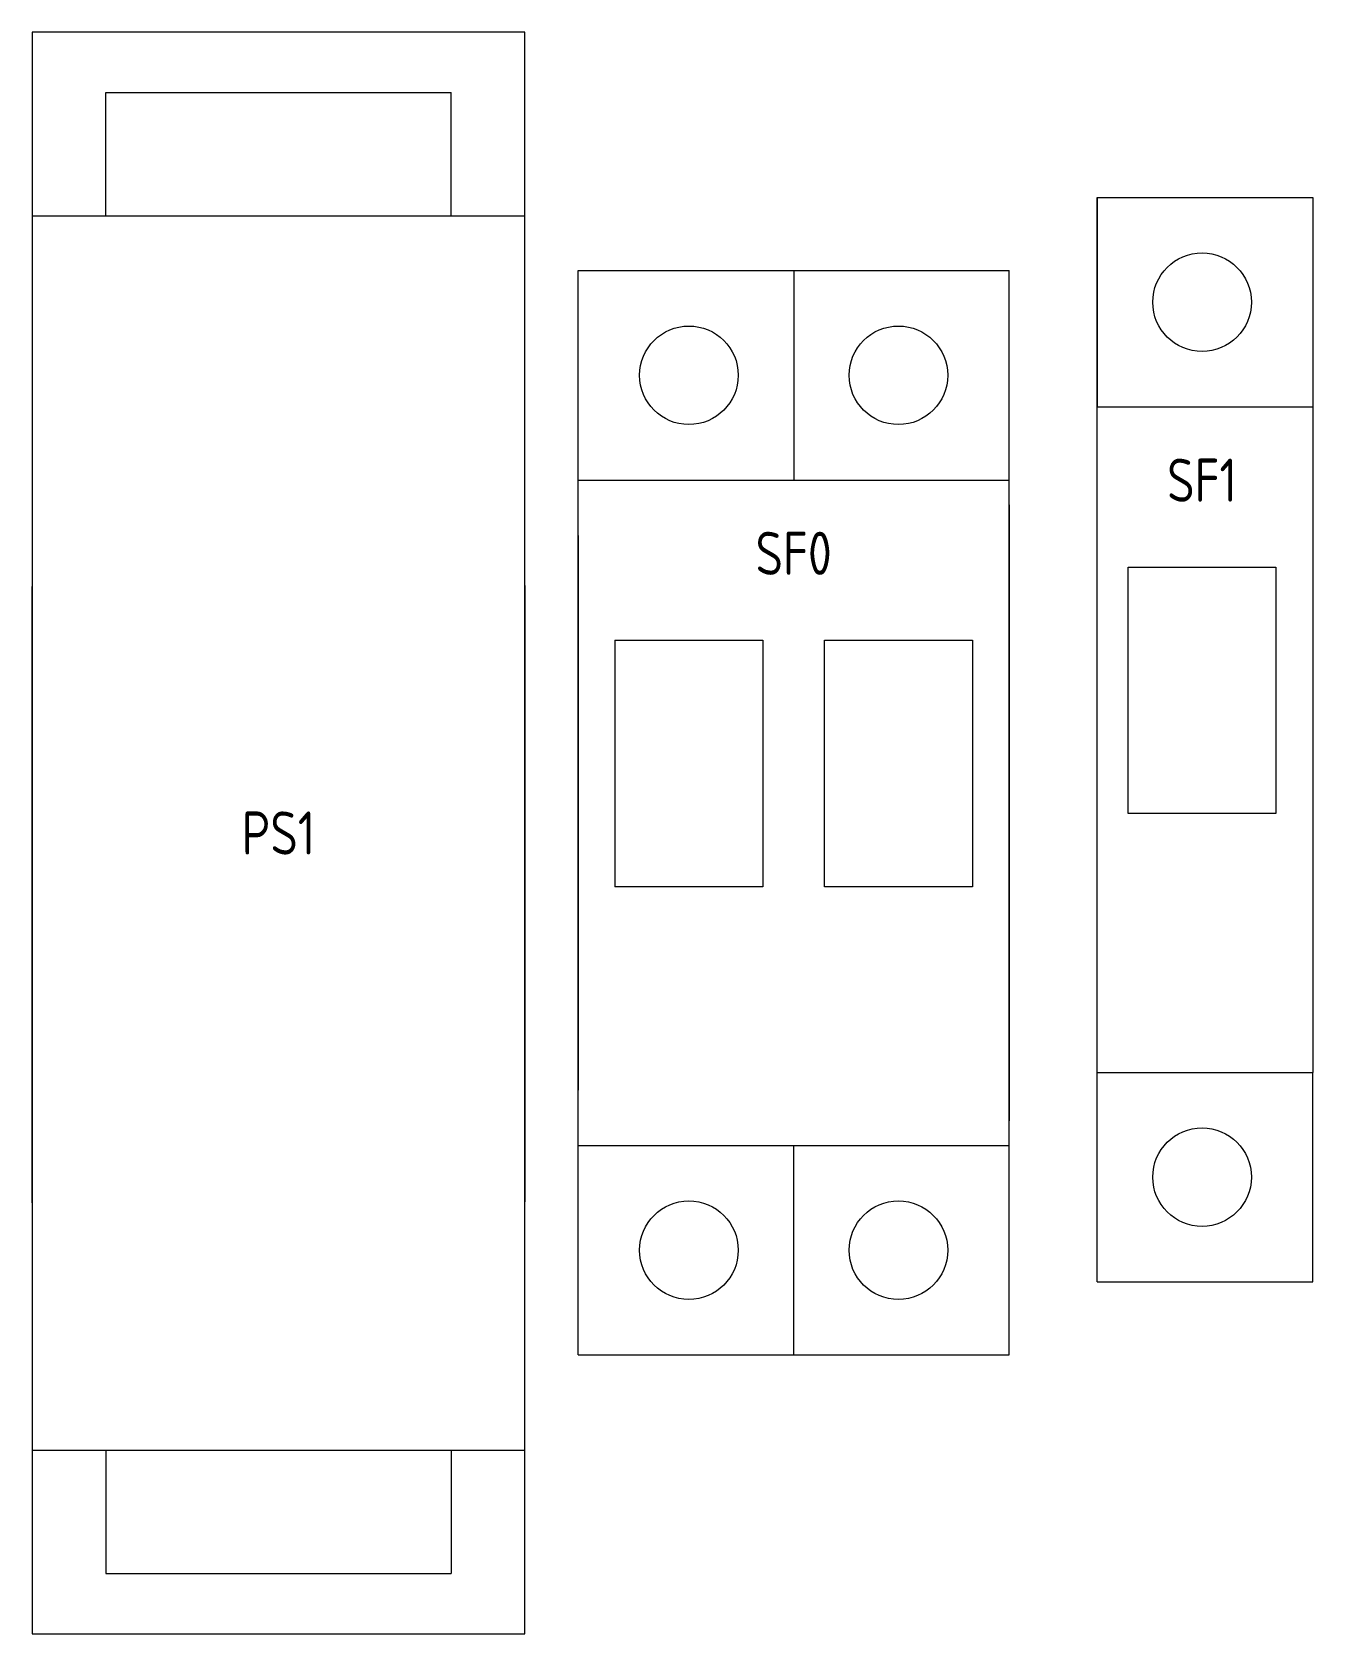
# Model space of a CAD drawing. Header units: millimetres. Extents: x 3520 to 8864, y 403 to 1747.
# Drawn here: x 5563.8 to 5667.8, y 1064.9 to 1194.9 of the extents above; entities that cross this region are included whole.
import ezdxf

# ---------------------------------------------------------------- set-up
doc = ezdxf.new("R2010")
doc.units = ezdxf.units.MM
doc.layers.add('Стерка', color=7, linetype='Continuous', lineweight=15)
doc.styles.add('ГОСТ В', font='GOST_0.TTF', dxfattribs={"height": 3.5})

msp = doc.modelspace()

# ---------------------------------------------------------------- linework, layer by layer
at = {"layer": 'Стерка', "color": 7}
for p, q in [((5603.822, 1194.946, 1518.358), (5563.822, 1194.946, 1518.358)), ((5563.822, 1194.946, 1518.358), (5563.822, 1064.946, 1518.358)), ((5603.822, 1064.946, 1518.358), (5603.822, 1194.946, 1518.358)), ((5569.822, 1180.041, 1518.358), (5569.822, 1190.041, 1518.358)), ((5569.822, 1190.041, 1518.358), (5597.822, 1190.041, 1518.358)), ((5597.822, 1180.041, 1518.358), (5597.822, 1190.041, 1518.358)), ((5650.271, 1181.523, 1518.358), (5667.771, 1181.523, 1518.358)), ((5650.271, 1181.523, 1518.358), (5650.271, 1164.523, 1518.358)), ((5650.271, 1181.523, 1518.358), (5650.271, 1164.523, 1518.358)), ((5650.271, 1093.523, 1518.358), (5650.271, 1181.523, 1518.358)), ((5650.271, 1093.523, 1518.358), (5650.271, 1181.523, 1518.358)), ((5667.771, 1181.523, 1518.358), (5667.771, 1164.523, 1518.358)), ((5667.771, 1181.523, 1518.358), (5667.771, 1164.523, 1518.358)), ((5563.822, 1180.041, 1518.358), (5603.822, 1180.041, 1518.358)), ((5608.13, 1175.59, 1518.358), (5643.13, 1175.59, 1518.358)), ((5608.13, 1087.59, 1518.358), (5608.13, 1175.59, 1518.358)), ((5625.63, 1175.59, 1518.358), (5625.63, 1158.59, 1518.358)), ((5625.63, 1175.59, 1518.358), (5625.63, 1158.59, 1518.358)), ((5643.13, 1087.59, 1518.358), (5643.13, 1175.59, 1518.358)), ((5650.271, 1164.523, 1518.358), (5667.771, 1164.523, 1518.358)), ((5650.271, 1164.523, 1518.358), (5667.771, 1164.523, 1518.358)), ((5667.771, 1164.523, 1518.358), (5667.771, 1110.523, 1518.358)), ((5608.13, 1158.59, 1518.358), (5625.63, 1158.59, 1518.358)), ((5625.63, 1158.59, 1518.358), (5643.13, 1158.59, 1518.358)), ((5643.13, 1156.59, 1518.358), (5643.13, 1106.59, 1518.358)), ((5643.13, 1156.59, 1518.358), (5643.13, 1106.59, 1518.358)), ((5643.13, 1106.59, 1518.358), (5643.13, 1156.59, 1518.358)), ((5643.13, 1106.59, 1518.358), (5643.13, 1156.59, 1518.358)), ((5643.13, 1156.59, 1518.358), (5643.13, 1106.59, 1518.358)), ((5643.13, 1106.59, 1518.358), (5643.13, 1156.59, 1518.358)), ((5643.13, 1106.59, 1518.358), (5643.13, 1156.59, 1518.358)), ((5643.13, 1106.59, 1518.358), (5643.13, 1156.59, 1518.358)), ((5608.13, 1107.59, 1518.358), (5608.13, 1155.59, 1518.358)), ((5608.13, 1154.09, 1518.358), (5608.13, 1109.09, 1518.358)), ((5643.13, 1154.09, 1518.358), (5643.13, 1109.09, 1518.358)), ((5643.13, 1110.59, 1518.358), (5643.13, 1152.59, 1518.358)), ((5643.13, 1152.59, 1518.358), (5643.13, 1110.59, 1518.358)), ((5643.13, 1110.59, 1518.358), (5643.13, 1152.59, 1518.358)), ((5643.13, 1152.59, 1518.358), (5643.13, 1110.59, 1518.358)), ((5652.771, 1141.523, 1518.358), (5652.771, 1151.523, 1518.358)), ((5652.771, 1151.523, 1518.358), (5664.771, 1151.523, 1518.358)), ((5664.771, 1151.523, 1518.358), (5664.771, 1131.523, 1518.358)), ((5563.822, 1150.021, 1518.358), (5563.822, 1100.021, 1518.358)), ((5563.822, 1150.021, 1518.358), (5563.822, 1100.021, 1518.358)), ((5563.822, 1150.021, 1518.358), (5563.822, 1100.021, 1518.358)), ((5563.822, 1149.946, 1518.358), (5563.822, 1099.946, 1518.358)), ((5563.822, 1099.946, 1518.358), (5563.822, 1149.946, 1518.358)), ((5563.822, 1099.946, 1518.358), (5563.822, 1149.946, 1518.358)), ((5563.822, 1149.946, 1518.358), (5563.822, 1099.946, 1518.358)), ((5563.822, 1149.946, 1518.358), (5563.822, 1099.946, 1518.358)), ((5603.822, 1100.021, 1518.358), (5603.822, 1150.021, 1518.358)), ((5603.822, 1100.021, 1518.358), (5603.822, 1150.021, 1518.358)), ((5603.822, 1100.021, 1518.358), (5603.822, 1150.021, 1518.358)), ((5603.822, 1150.021, 1518.358), (5603.822, 1100.021, 1518.358)), ((5603.822, 1150.021, 1518.358), (5603.822, 1100.021, 1518.358)), ((5603.822, 1100.021, 1518.358), (5603.822, 1150.021, 1518.358)), ((5603.822, 1100.021, 1518.358), (5603.822, 1150.021, 1518.358)), ((5603.822, 1150.021, 1518.358), (5603.822, 1100.021, 1518.358)), ((5603.822, 1100.021, 1518.358), (5603.822, 1150.021, 1518.358)), ((5603.822, 1100.021, 1518.358), (5603.822, 1150.021, 1518.358)), ((5603.822, 1100.021, 1518.358), (5603.822, 1150.021, 1518.358)), ((5643.13, 1149.09, 1518.358), (5643.13, 1114.09, 1518.358)), ((5563.822, 1147.446, 1518.358), (5563.822, 1102.446, 1518.358)), ((5563.822, 1147.446, 1518.358), (5563.822, 1102.446, 1518.358)), ((5603.822, 1147.521, 1518.358), (5603.822, 1102.521, 1518.358)), ((5603.822, 1147.521, 1518.358), (5603.822, 1102.521, 1518.358)), ((5603.822, 1147.521, 1518.358), (5603.822, 1102.521, 1518.358)), ((5563.822, 1146.021, 1518.358), (5563.822, 1104.021, 1518.358)), ((5563.822, 1146.021, 1518.358), (5563.822, 1104.021, 1518.358)), ((5603.822, 1104.021, 1518.358), (5603.822, 1146.021, 1518.358)), ((5603.822, 1146.021, 1518.358), (5603.822, 1104.021, 1518.358)), ((5603.822, 1104.021, 1518.358), (5603.822, 1146.021, 1518.358)), ((5603.822, 1146.021, 1518.358), (5603.822, 1104.021, 1518.358)), ((5603.822, 1104.021, 1518.358), (5603.822, 1146.021, 1518.358)), ((5603.822, 1146.021, 1518.358), (5603.822, 1104.021, 1518.358)), ((5603.822, 1104.021, 1518.358), (5603.822, 1146.021, 1518.358)), ((5603.822, 1146.021, 1518.358), (5603.822, 1104.021, 1518.358)), ((5611.13, 1145.59, 1518.358), (5623.13, 1145.59, 1518.358)), ((5611.13, 1145.59, 1518.358), (5611.13, 1125.59, 1518.358)), ((5623.13, 1145.59, 1518.358), (5623.13, 1125.59, 1518.358)), ((5628.13, 1135.59, 1518.358), (5628.13, 1145.59, 1518.358)), ((5628.13, 1145.59, 1518.358), (5640.13, 1145.59, 1518.358)), ((5640.13, 1145.59, 1518.358), (5640.13, 1125.59, 1518.358)), ((5563.822, 1142.446, 1518.358), (5563.822, 1107.446, 1518.358)), ((5563.822, 1142.446, 1518.358), (5563.822, 1107.446, 1518.358)), ((5563.822, 1142.446, 1518.358), (5563.822, 1107.446, 1518.358)), ((5603.822, 1142.521, 1518.358), (5603.822, 1107.521, 1518.358)), ((5603.822, 1142.521, 1518.358), (5603.822, 1107.521, 1518.358)), ((5652.771, 1131.523, 1518.358), (5652.771, 1141.523, 1518.358)), ((5563.822, 1102.446, 1518.358), (5563.822, 1137.446, 1518.358)), ((5563.822, 1102.446, 1518.358), (5563.822, 1137.446, 1518.358)), ((5563.822, 1102.446, 1518.358), (5563.822, 1137.446, 1518.358)), ((5628.13, 1125.59, 1518.358), (5628.13, 1135.59, 1518.358)), ((5664.771, 1131.523, 1518.358), (5652.771, 1131.523, 1518.358)), ((5563.822, 1119.946, 1518.358), (5563.822, 1129.946, 1518.358)), ((5563.822, 1119.946, 1518.358), (5563.822, 1129.946, 1518.358)), ((5563.822, 1119.946, 1518.358), (5563.822, 1129.946, 1518.358)), ((5563.822, 1124.946, 1518.358), (5563.822, 1114.946, 1518.358)), ((5563.822, 1124.946, 1518.358), (5563.822, 1114.946, 1518.358)), ((5563.822, 1124.946, 1518.358), (5563.822, 1114.946, 1518.358)), ((5623.13, 1125.59, 1518.358), (5611.13, 1125.59, 1518.358)), ((5640.13, 1125.59, 1518.358), (5628.13, 1125.59, 1518.358)), ((5650.271, 1093.523, 1518.358), (5650.271, 1110.523, 1518.358)), ((5650.271, 1093.523, 1518.358), (5650.271, 1110.523, 1518.358)), ((5650.271, 1110.523, 1518.358), (5667.771, 1110.523, 1518.358)), ((5650.271, 1110.523, 1518.358), (5667.771, 1110.523, 1518.358)), ((5667.771, 1093.523, 1518.358), (5667.771, 1110.523, 1518.358)), ((5667.771, 1093.523, 1518.358), (5667.771, 1110.523, 1518.358)), ((5608.13, 1104.59, 1518.358), (5625.63, 1104.59, 1518.358)), ((5625.63, 1087.59, 1518.358), (5625.63, 1104.59, 1518.358)), ((5625.63, 1087.59, 1518.358), (5625.63, 1104.59, 1518.358)), ((5625.63, 1104.59, 1518.358), (5643.13, 1104.59, 1518.358)), ((5650.271, 1093.523, 1518.358), (5667.771, 1093.523, 1518.358)), ((5608.13, 1087.59, 1518.358), (5643.13, 1087.59, 1518.358)), ((5563.822, 1079.851, 1518.358), (5603.822, 1079.851, 1518.358)), ((5569.822, 1079.851, 1518.358), (5569.822, 1069.851, 1518.358)), ((5597.822, 1079.851, 1518.358), (5597.822, 1069.851, 1518.358)), ((5569.822, 1069.851, 1518.358), (5597.822, 1069.851, 1518.358)), ((5563.822, 1064.946, 1518.358), (5603.822, 1064.946, 1518.358))]:
    msp.add_line(p, q, dxfattribs=at)
for centre in [(5658.771, 1173.023, 1518.358), (5617.13, 1167.09, 1518.358), (5634.13, 1167.09, 1518.358), (5658.771, 1102.023, 1518.358), (5617.13, 1096.09, 1518.358), (5634.13, 1096.09, 1518.358)]:
    msp.add_circle(centre, 4, dxfattribs=at)

# ---------------------------------------------------------------- texts
at = {"layer": 'Стерка', "color": 7, "char_height": 3.5, "attachment_point": 5, "style": 'ГОСТ В'}
for s, width, insert in [('SF1', 70, (5658.771, 1158.577, 1518.358)), ('SF0', 70, (5625.63, 1152.645, 1518.358)), ('PS1', 40, (5583.822, 1129.946, 1518.358))]:
    msp.add_mtext_dynamic_manual_height_columns(s, width=width, gutter_width=17.5, heights=[0], dxfattribs=dict(at, insert=insert))

doc.saveas('drawing.dxf')
